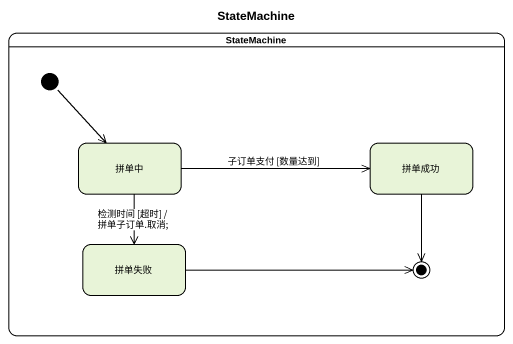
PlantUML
@startuml
title StateMachine
hide empty description
state StateMachine {
  state 拼单中
  state 拼单成功
  state 拼单失败
  [*] --> 拼单中
  拼单成功 --> [*]
  拼单失败 -right-> [*]
}
拼单中 -right-> 拼单成功 : 子订单支付 [数量达到]
拼单中 --> 拼单失败 : 检测时间 [超时] / 拼单子订单.取消;
@enduml
